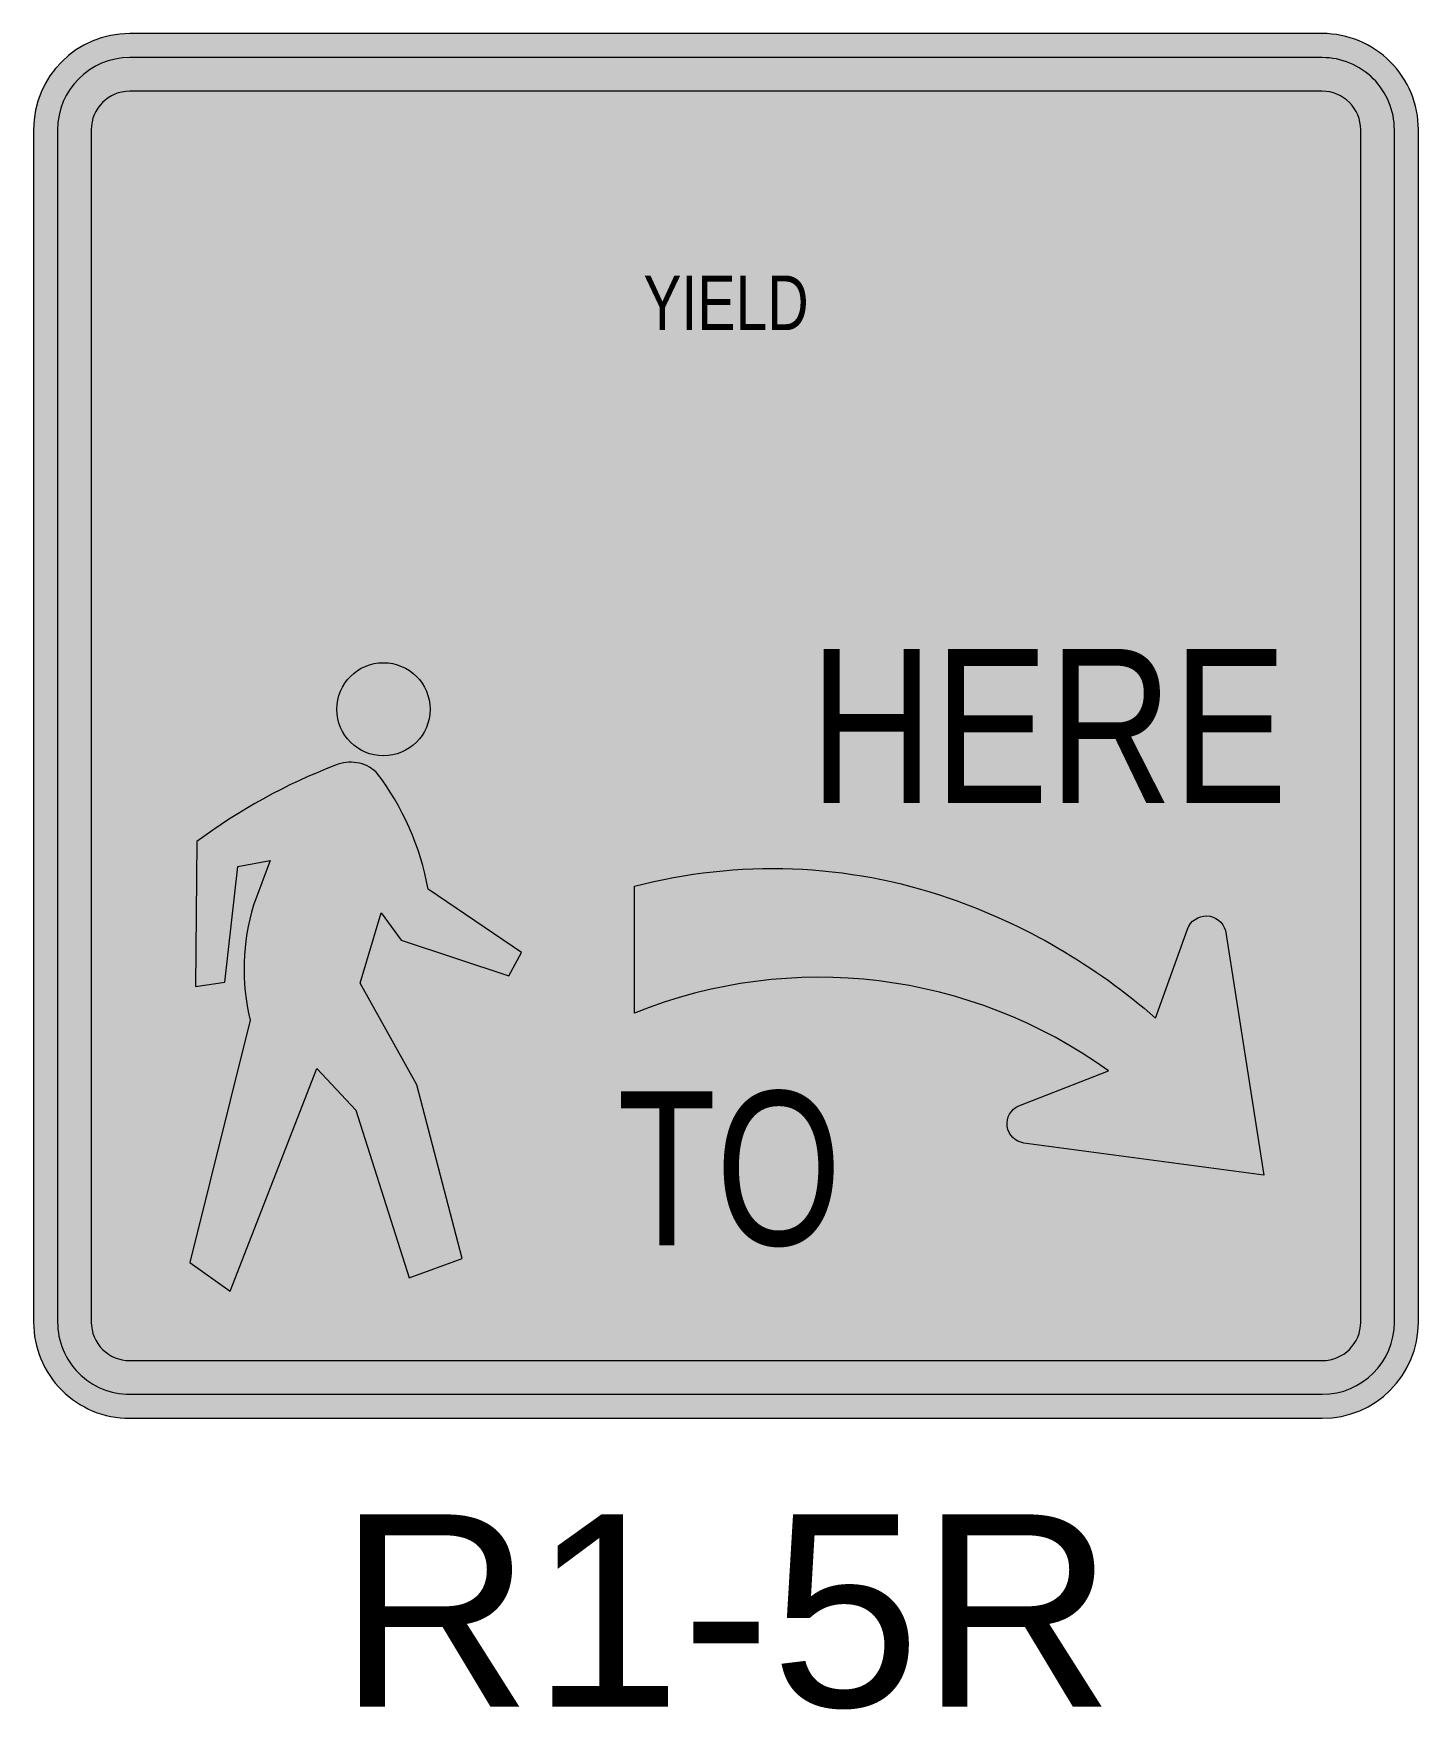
# Model space of a CAD drawing. Extents: x -0.36 to 0.36, y -0.511 to 0.36.
import ezdxf
from ezdxf.enums import TextEntityAlignment as Align

# ---------------------------------------------------------------- set-up
doc = ezdxf.new("R2010")
doc.units = 0
doc.header["$LTSCALE"] = 0.01
doc.header["$MEASUREMENT"] = 0
for name, color, linetype, lineweight in [('C-TRAF-CTRL-MTCD-IDEN', 7, 'Continuous', 20), ('C-TRAF-CTRL-MTCD-PATT-BLCK', 250, 'Continuous', 20), ('C-TRAF-CTRL-MTCD-PATT-REDS', 10, 'Continuous', 20), ('C-TRAF-CTRL-MTCD-PATT-WHIT', 255, 'Continuous', 20)]:
    doc.layers.add(name, color=color, linetype=linetype, lineweight=lineweight)
doc.styles.add('COA', font='arial.ttf')

msp = doc.modelspace()

# ---------------------------------------------------------------- hatches: boundary and pattern name
at = {"layer": 'C-TRAF-CTRL-MTCD-PATT-BLCK', "lineweight": 0}
h = msp.add_hatch(color=256, dxfattribs=at)
edge = h.paths.add_edge_path()
edge.add_line((-0.309999999999999, -0.3475000000000084), (0.3100000000000009, -0.3474999999999915))
edge.add_arc((0.3099999999999999, -0.3099999999999915), 0.03750000000000003, 270.0000000000014, 359.9999999999999)
edge.add_line((0.3475, -0.3099999999999916), (0.3475, 0.3100000000000063))
edge.add_arc((0.3100000000000001, 0.3100000000000064), 0.03749999999999987, 359.9999999999999, 450.0000000000013)
edge.add_line((0.3099999999999993, 0.3475000000000062), (-0.3100000000000007, 0.3474999999999936))
edge.add_arc((-0.31, 0.3099999999999936), 0.03750000000000003, 90.0000000000011, 179.9999999999999)
edge.add_line((-0.3475, 0.3099999999999937), (-0.3475, -0.3100000000000084))
edge.add_arc((-0.3100000000000001, -0.3100000000000084), 0.03749999999999998, 180.0000000000001, 270.0000000000016)
edge = h.paths.add_edge_path(flags=16)
edge.add_line((-0.3099999999999995, -0.3300000000000083), (0.3100000000000004, -0.3299999999999915))
edge.add_arc((0.3099999999999999, -0.3099999999999914), 0.02000000000000007, 270.0000000000014, 359.9999999999997)
edge.add_line((0.33, -0.3099999999999916), (0.33, 0.3100000000000063))
edge.add_arc((0.3100000000000002, 0.3100000000000064), 0.0199999999999998, 359.9999999999999, 450.0000000000014)
edge.add_line((0.3099999999999997, 0.3300000000000062), (-0.3100000000000004, 0.3299999999999936))
edge.add_arc((-0.3099999999999999, 0.3099999999999936), 0.02000000000000002, 90.0000000000013, 179.9999999999999)
edge.add_line((-0.33, 0.3099999999999937), (-0.33, -0.3100000000000084))
edge.add_arc((-0.3100000000000001, -0.3100000000000084), 0.01999999999999996, 180, 270.0000000000016)
h = msp.add_hatch(color=256, dxfattribs=at)
edge = h.paths.add_edge_path()
edge.add_arc((-0.1781017831274346, 0.008648308594063153), 0.02422896738101093, 0, 360)
h = msp.add_hatch(color=256, dxfattribs=at)
edge = h.paths.add_edge_path()
edge.add_line((-0.106327119561171, -0.1178102364892922), (-0.1548405967642988, -0.08494900513498382))
edge.add_arc((-0.2939692149238369, -0.1100869179022602), 0.1413813532587581, 10.24176907871986, 37.49603694332186)
edge.add_arc((-0.1951845840436031, -0.03867654978266222), 0.01984459779736019, 47.57876146257625, 113.1933200281713)
edge.add_arc((-0.09457928836044449, -0.3027129092740959), 0.3023829560239369, 111.0114531312352, 126.6578594284609)
edge.add_line((-0.2751125830030129, -0.06013677355734051), (-0.2758344845880314, -0.1354067941204836))
edge.add_line((-0.2758344845880314, -0.1354067941204836), (-0.2605617194627317, -0.1332519647441168))
edge.add_line((-0.2605617194627317, -0.1332519647441168), (-0.2537338991099881, -0.0730961612640581))
edge.add_line((-0.2537338991099881, -0.0730961612640581), (-0.2370237028255295, -0.07004347873559469))
edge.add_line((-0.2370237028255295, -0.07004347873559469), (-0.2456483153196133, -0.09320795061325435))
edge.add_arc((-0.1351838592807593, -0.1264525777134531), 0.115358576963272, 163.2506661312911, 193.3070557867352)
edge.add_line((-0.2474451202305163, -0.1530046128324743), (-0.2787936387776969, -0.2789868575582454))
edge.add_line((-0.2787936387776969, -0.2789868575582454), (-0.2577378843096726, -0.2938094860837153))
edge.add_line((-0.2577378843096726, -0.2938094860837153), (-0.2127554843887382, -0.1780678358666002))
edge.add_line((-0.2127554843887382, -0.1780678358666002), (-0.1925338248675919, -0.1997206417015471))
edge.add_line((-0.1925338248675919, -0.1997206417015471), (-0.1647036395808478, -0.2869287624731452))
edge.add_line((-0.1647036395808478, -0.2869287624731452), (-0.1370794017719171, -0.2768241221753264))
edge.add_line((-0.1370794017719171, -0.2768241221753264), (-0.1607351154517168, -0.1866569601875344))
edge.add_line((-0.1607351154517168, -0.1866569601875344), (-0.1901648542425061, -0.1337880271531177))
edge.add_line((-0.1901648542425061, -0.1337880271531177), (-0.1793318228122346, -0.09715869849491066))
edge.add_line((-0.1793318228122346, -0.09715869849491066), (-0.1688598890244213, -0.1114134586985175))
edge.add_line((-0.1688598890244213, -0.1114134586985175), (-0.1128408087163595, -0.1299893122624937))
edge.add_line((-0.1128408087163595, -0.1299893122624937), (-0.106327119561171, -0.1178102364892922))
h = msp.add_hatch(color=256, dxfattribs=at)
edge = h.paths.add_edge_path()
edge.add_line((0.2796583558523675, -0.2336508643877782), (0.1548799936947045, -0.2168524222741741))
edge.add_arc((0.1562322261472746, -0.2068080771172212), 0.01013495940977498, 112.86657743463331, 262.3325846688793, ccw=False)
edge.add_line((0.1522939174854336, -0.1974696014856283), (0.1988433495045143, -0.1793789700345529))
edge.add_arc((0.04834695994423676, -0.3876602608620362), 0.2569635370620538, 54.14951082630635, 111.9240404087155)
edge.add_line((-0.04759732882900103, -0.1492804109769441), (-0.04759732882900103, -0.08337882415059017))
edge.add_arc((0.02409407883564762, -0.3554274598509108), 0.2813363078583079, 70.93881635139718, 104.76319119175369, ccw=False)
edge.add_arc((0.01063416552302787, -0.3943827021154687), 0.322551355671863, 48.752954729767, 70.93881635139718, ccw=False)
edge.add_line((0.2232945457314557, -0.1518647857971818), (0.2399029106297306, -0.1056621209168993))
edge.add_arc((0.2496580284274113, -0.1091687705101499), 0.01036623917418811, 16.01858548961991, 160.2281284999722, ccw=False)
edge.add_line((0.2596217696996597, -0.106308215585635), (0.2796583558523675, -0.2336508643877782))
at = {"layer": 'C-TRAF-CTRL-MTCD-PATT-REDS', "lineweight": 0}
h = msp.add_hatch(color=256, dxfattribs=at)
h.paths.add_polyline_path([(-0.1333772526445519, 0.2943212838902763), (0.1285826882424131, 0.2943212838902763, -0.5773502351977365), (0.1400544708704058, 0.2744515758564421), (0.009074523560040968, 0.04758759893212654, -0.5773502861813472), (-0.01386904066878988, 0.04758759717575972), (-0.1448490342608665, 0.2744515741073515, -0.5773502861897943)])
h.paths.add_polyline_path([(-0.05471360032543967, 0.2470124524758271), (0.04991904982842726, 0.2470124524758271, -0.5773502352182628), (0.05975200636154995, 0.2299812741649792), (0.00743569052170802, 0.1393667357323469, -0.5773502861806165), (-0.01223022168439548, 0.1393667342339405), (-0.06454655601495089, 0.2299812726624751, -0.5773502861699985)], flags=16)
at = {"layer": 'C-TRAF-CTRL-MTCD-PATT-WHIT', "lineweight": 0}
h = msp.add_hatch(color=256, dxfattribs=at)
h.dxf.hatch_style = 1
edge = h.paths.add_edge_path()
edge.add_line((-0.3099999999999987, -0.3600000000000084), (0.3100000000000012, -0.3599999999999915))
edge.add_arc((0.3099999999999999, -0.3099999999999915), 0.05000000000000004, 270.0000000000015, 359.9999999999999)
edge.add_line((0.3599999999999999, -0.3099999999999916), (0.36, 0.3100000000000063))
edge.add_arc((0.3100000000000001, 0.3100000000000063), 0.04999999999999993, 0, 90.0000000000012)
edge.add_line((0.309999999999999, 0.3600000000000063), (-0.310000000000001, 0.3599999999999937))
edge.add_arc((-0.31, 0.3099999999999936), 0.05000000000000004, 90.00000000000114, 179.9999999999999)
edge.add_line((-0.36, 0.3099999999999937), (-0.36, -0.3100000000000084))
edge.add_arc((-0.31, -0.3100000000000084), 0.05000000000000004, 180, 270.0000000000015)

# ---------------------------------------------------------------- linework, layer by layer
at = {"layer": 'C-TRAF-CTRL-MTCD-PATT-BLCK', "lineweight": 0, "flags": 128}
for points in [[(-0.3099999999999987, -0.3600000000000084), (0.3100000000000012, -0.3599999999999915, 0.4142135623730872), (0.3599999999999999, -0.3099999999999916), (0.36, 0.3100000000000063, 0.414213562373101), (0.309999999999999, 0.3600000000000063), (-0.310000000000001, 0.3599999999999937, 0.414213562373089), (-0.36, 0.3099999999999937), (-0.36, -0.3100000000000084, 0.4142135623731031)], [(-0.309999999999999, -0.3475000000000084), (0.3100000000000009, -0.3474999999999915, 0.4142135623730872), (0.3475, -0.3099999999999916), (0.3475, 0.3100000000000063, 0.4142135623731011), (0.3099999999999993, 0.3475000000000062), (-0.3100000000000007, 0.3474999999999936, 0.414213562373089), (-0.3475, 0.3099999999999937), (-0.3475, -0.3100000000000084, 0.4142135623731029)], [(-0.3099999999999995, -0.3300000000000083), (0.3100000000000004, -0.3299999999999915, 0.4142135623730868), (0.33, -0.3099999999999916), (0.33, 0.3100000000000063, 0.4142135623731025), (0.3099999999999997, 0.3300000000000062), (-0.3100000000000004, 0.3299999999999936, 0.4142135623730885), (-0.33, 0.3099999999999937), (-0.33, -0.3100000000000084, 0.4142135623731033)], [(-0.106327119561171, -0.1178102364892922), (-0.1548405967642988, -0.08494900513498382, 0.1194829425490288), (-0.1817978931782231, -0.02402716176084554, 0.2943850328921345), (-0.2030000762008152, -0.02043576734112346, 0.06837659024563593), (-0.2751125830030129, -0.06013677355734051), (-0.2758344845880314, -0.1354067941204836), (-0.2605617194627317, -0.1332519647441168), (-0.2537338991099881, -0.0730961612640581), (-0.2370237028255295, -0.07004347873559469), (-0.2456483153196133, -0.09320795061325435, 0.1319028165566122), (-0.2474451202305163, -0.1530046128324743), (-0.2787936387776969, -0.2789868575582454), (-0.2577378843096726, -0.2938094860837153), (-0.2127554843887382, -0.1780678358666002), (-0.1925338248675919, -0.1997206417015471), (-0.1647036395808478, -0.2869287624731452), (-0.1370794017719171, -0.2768241221753264), (-0.1607351154517168, -0.1866569601875344), (-0.1901648542425061, -0.1337880271531177), (-0.1793318228122346, -0.09715869849491066), (-0.1688598890244213, -0.1114134586985175), (-0.1128408087163595, -0.1299893122624937)], [(0.2796583558523675, -0.2336508643877782), (0.1548799936947045, -0.2168524222741741, -0.7636317325724853), (0.1522939174854336, -0.1974696014856283), (0.1988433495045143, -0.1793789700345529, 0.2575682511402356), (-0.04759732882900103, -0.1492804109769441), (-0.04759732882900103, -0.08337882415059017, -0.1486676656067267), (0.115972228112474, -0.08951671579416942, -0.0971076056229596), (0.2232945457314557, -0.1518647857971818), (0.2399029106297306, -0.1056621209168993, -0.7279403889665511), (0.2596217696996597, -0.106308215585635)]]:
    msp.add_lwpolyline(points, format="xyb", close=True, dxfattribs=at)
at = {"layer": 'C-TRAF-CTRL-MTCD-PATT-BLCK', "lineweight": 0}
msp.add_circle((-0.1781017831274346, 0.008648308594063153), 0.02422896738101093, dxfattribs=at)

# ---------------------------------------------------------------- texts
at = {"layer": 'C-TRAF-CTRL-MTCD-IDEN', "lineweight": 0, "style": 'COA'}
msp.add_text('R1-5R', height=0.09999999998574781, dxfattribs=at).set_placement((-8.521173149064914e-15, -0.4099653685588214), align=Align.TOP_CENTER)
at = {"layer": 'C-TRAF-CTRL-MTCD-PATT-BLCK', "lineweight": 0, "style": 'COA'}
for s, width, p in [('HERE', 0.8, (0.1676425648021828, 2.775557561562891e-17)), ('TO', 0.75, (0.001800818553888146, -0.23))]:
    msp.add_text(s, height=0.08, dxfattribs=dict(at, width=width)).set_placement(p, align=Align.MIDDLE_CENTER)
at = {"layer": 'C-TRAF-CTRL-MTCD-PATT-REDS', "lineweight": 0, "style": 'COA', "width": 0.75}
msp.add_text('YIELD', height=0.02838529885408375, dxfattribs=at).set_placement((0, 0.22), align=Align.MIDDLE_CENTER)

doc.saveas('drawing.dxf')
